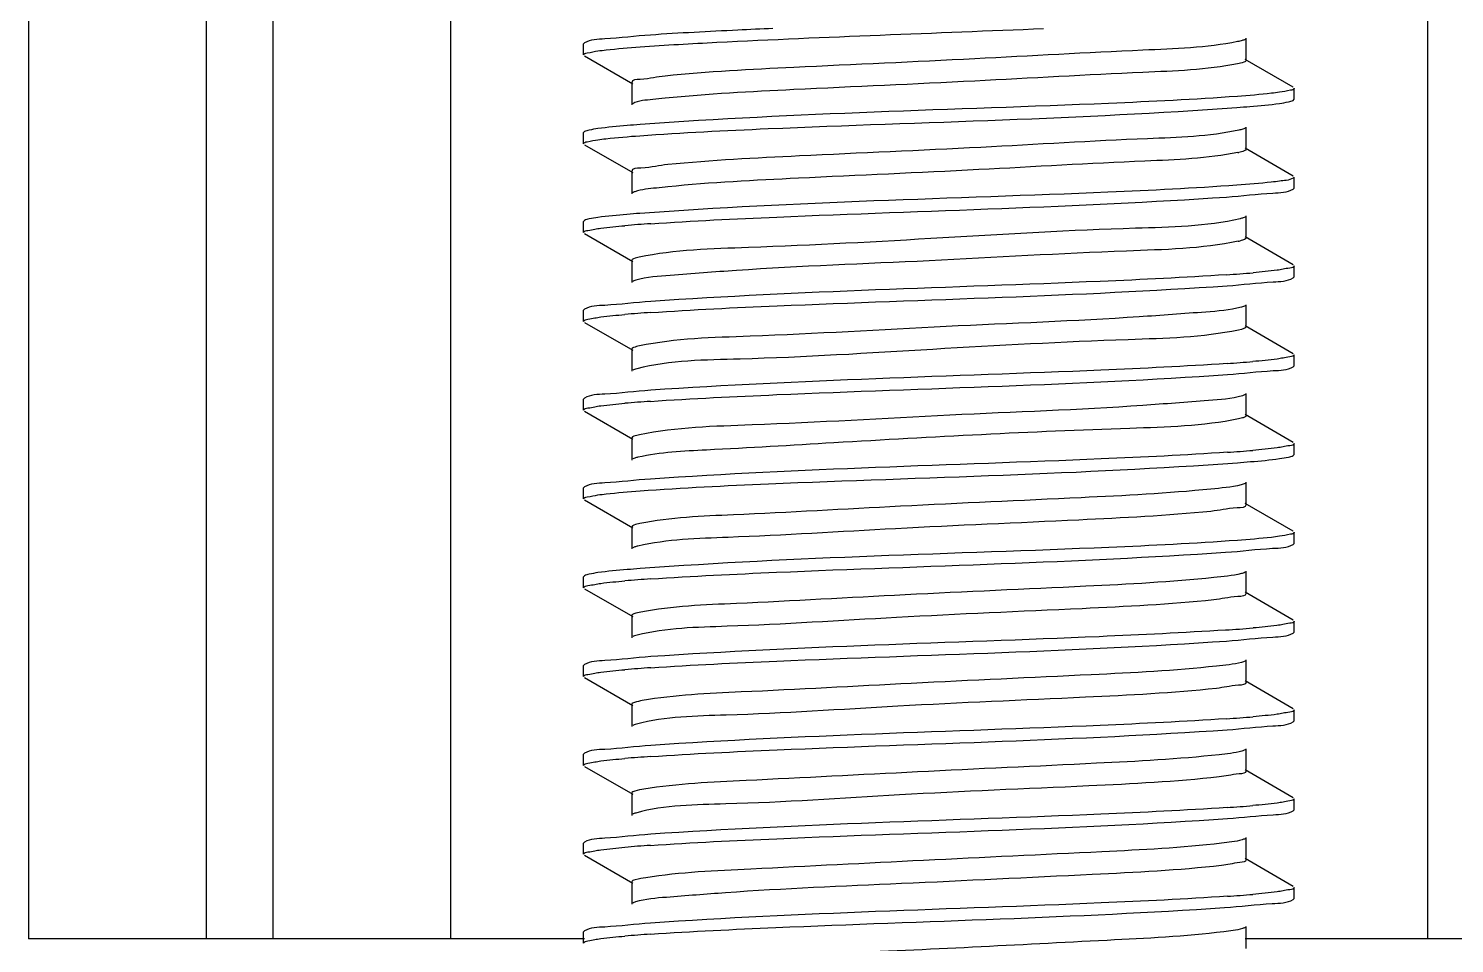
# Model space of a CAD drawing. Extents: x 1031190 to 1725648, y 733081 to 1571294.
# Drawn here: x 1133615.7 to 1133998, y 1248592.9 to 1248838.2 of the extents above; entities that cross this region are included whole.
import ezdxf

# ---------------------------------------------------------------- set-up
doc = ezdxf.new("R2010")
doc.units = 0
doc.header["$LTSCALE"] = 1000
doc.header["$MEASUREMENT"] = 0
doc.styles.get("Standard").update_dxf_attribs({"font": 'gbenor.shx', "bigfont": 'gbcbig.shx'})
doc.dimstyles.get("Standard").update_dxf_attribs({"dimtxt": 0.18, "dimasz": 0.18, "dimexe": 0.18, "dimexo": 0.0625, "dimgap": 0.09, "dimtad": 0, "dimtih": 1, "dimtoh": 1, "dimdec": 4, "dimzin": 0, "dimdsep": 46, "dimtxsty": 'Standard', "dimcen": 0.09, "dimadec": 0, "dimazin": 0, "dimtfac": 1, "dimtdec": 4, "dimtofl": 0, "dimtmove": 0, "dimatfit": 3, "dimfxl": 0, "dimtolj": 1, "dimtzin": 0, "dimarcsym": 0})

msp = doc.modelspace()

# ---------------------------------------------------------------- linework, layer by layer
at = {"linetype": 'Continuous'}
for p, q in [((1133615.66, 1253335.18), (1133615.66, 1248594.16)), ((1133663.28, 1253335.18), (1133663.28, 1248594.16)), ((1133681.14, 1253335.18), (1133681.14, 1248594.16)), ((1133728.77, 1253335.18), (1133728.77, 1248594.16)), ((1133990.71, 1253335.18), (1133990.71, 1248594.16)), ((1133942.1, 1248829.66), (1133942.1, 1248835.62)), ((1133764.71, 1248834.39), (1133764.49, 1248834.13)), ((1133764.49, 1248831.15), (1133764.49, 1248834.13)), ((1133764.49, 1248831.15), (1133764.49, 1248834.13)), ((1133764.71, 1248830.89), (1133777.64, 1248823.41)), ((1133954.76, 1248822.48), (1133941.84, 1248829.97)), ((1133777.38, 1248823.71), (1133777.38, 1248817.76)), ((1133954.99, 1248819.25), (1133954.99, 1248822.22)), ((1133954.99, 1248819.25), (1133954.99, 1248822.22)), ((1133954.76, 1248818.98), (1133954.99, 1248819.25)), ((1133942.1, 1248805.85), (1133942.1, 1248811.8)), ((1133764.71, 1248810.58), (1133764.49, 1248810.32)), ((1133764.49, 1248807.34), (1133764.49, 1248810.32)), ((1133764.49, 1248807.34), (1133764.49, 1248810.32)), ((1133764.71, 1248807.08), (1133777.64, 1248799.6)), ((1133954.76, 1248798.67), (1133941.84, 1248806.15)), ((1133777.38, 1248799.9), (1133777.38, 1248793.94)), ((1133954.99, 1248795.43), (1133954.99, 1248798.41)), ((1133954.99, 1248795.43), (1133954.99, 1248798.41)), ((1133954.76, 1248795.17), (1133954.99, 1248795.43)), ((1133764.71, 1248786.76), (1133764.49, 1248786.5)), ((1133764.49, 1248783.53), (1133764.49, 1248786.5)), ((1133764.49, 1248783.53), (1133764.49, 1248786.5)), ((1133942.1, 1248782.04), (1133942.1, 1248787.99)), ((1133764.71, 1248783.27), (1133777.64, 1248775.78)), ((1133954.76, 1248774.86), (1133941.84, 1248782.34)), ((1133777.38, 1248776.08), (1133777.38, 1248770.13)), ((1133954.99, 1248771.62), (1133954.99, 1248774.6)), ((1133954.99, 1248771.62), (1133954.99, 1248774.6)), ((1133954.76, 1248771.36), (1133954.99, 1248771.62)), ((1133764.71, 1248762.95), (1133764.49, 1248762.69)), ((1133764.49, 1248759.71), (1133764.49, 1248762.69)), ((1133764.49, 1248759.71), (1133764.49, 1248762.69)), ((1133942.1, 1248758.23), (1133942.1, 1248764.18)), ((1133764.71, 1248759.45), (1133777.64, 1248751.97)), ((1133954.76, 1248751.04), (1133941.84, 1248758.53)), ((1133940.84, 1248757.56), (1133940.07, 1248757.38)), ((1133777.38, 1248752.27), (1133777.38, 1248746.32)), ((1133954.99, 1248747.81), (1133954.99, 1248750.78)), ((1133954.99, 1248747.81), (1133954.99, 1248750.78)), ((1133954.76, 1248747.55), (1133954.99, 1248747.81)), ((1133764.71, 1248739.14), (1133764.49, 1248738.88)), ((1133942.1, 1248734.41), (1133942.1, 1248740.37)), ((1133764.49, 1248735.9), (1133764.49, 1248738.88)), ((1133764.49, 1248735.9), (1133764.49, 1248738.88)), ((1133764.71, 1248735.64), (1133777.64, 1248728.16)), ((1133941.11, 1248733.82), (1133940.1, 1248733.58)), ((1133954.76, 1248727.23), (1133941.84, 1248734.71)), ((1133777.38, 1248728.46), (1133777.38, 1248722.51)), ((1133954.76, 1248723.73), (1133954.99, 1248723.99)), ((1133954.99, 1248723.99), (1133954.99, 1248726.97)), ((1133954.99, 1248723.99), (1133954.99, 1248726.97)), ((1133942.1, 1248710.6), (1133942.1, 1248716.55)), ((1133764.71, 1248715.33), (1133764.49, 1248715.06)), ((1133764.49, 1248712.09), (1133764.49, 1248715.06)), ((1133764.49, 1248712.09), (1133764.49, 1248715.06)), ((1133764.71, 1248711.83), (1133777.64, 1248704.35)), ((1133954.76, 1248703.42), (1133941.84, 1248710.9)), ((1133777.38, 1248704.65), (1133777.38, 1248698.69)), ((1133954.99, 1248700.18), (1133954.99, 1248703.16)), ((1133954.99, 1248700.18), (1133954.99, 1248703.16)), ((1133954.76, 1248699.92), (1133954.99, 1248700.18)), ((1133764.71, 1248691.51), (1133764.49, 1248691.25)), ((1133764.49, 1248688.28), (1133764.49, 1248691.25)), ((1133764.49, 1248688.28), (1133764.49, 1248691.25)), ((1133942.1, 1248686.79), (1133942.1, 1248692.74)), ((1133764.71, 1248688.01), (1133777.64, 1248680.53)), ((1133954.76, 1248679.61), (1133941.84, 1248687.09)), ((1133777.38, 1248680.83), (1133777.38, 1248674.88)), ((1133954.99, 1248676.37), (1133954.99, 1248679.35)), ((1133954.99, 1248676.37), (1133954.99, 1248679.35)), ((1133954.76, 1248676.11), (1133954.99, 1248676.37)), ((1133764.71, 1248667.7), (1133764.49, 1248667.44)), ((1133764.49, 1248664.46), (1133764.49, 1248667.44)), ((1133764.49, 1248664.46), (1133764.49, 1248667.44)), ((1133942.1, 1248662.97), (1133942.1, 1248668.93)), ((1133764.71, 1248664.2), (1133777.64, 1248656.72)), ((1133954.76, 1248655.79), (1133941.84, 1248663.28)), ((1133777.38, 1248657.02), (1133777.38, 1248651.07)), ((1133954.99, 1248652.56), (1133954.99, 1248655.53)), ((1133954.99, 1248652.56), (1133954.99, 1248655.53)), ((1133954.76, 1248652.3), (1133954.99, 1248652.56)), ((1133764.71, 1248643.89), (1133764.49, 1248643.63)), ((1133764.49, 1248640.65), (1133764.49, 1248643.63)), ((1133764.49, 1248640.65), (1133764.49, 1248643.63)), ((1133942.1, 1248639.16), (1133942.1, 1248645.11)), ((1133764.71, 1248640.39), (1133777.64, 1248632.91)), ((1133954.76, 1248631.98), (1133941.84, 1248639.46)), ((1133777.38, 1248633.21), (1133777.38, 1248627.25)), ((1133954.76, 1248628.48), (1133954.99, 1248628.74)), ((1133954.99, 1248628.74), (1133954.99, 1248631.72)), ((1133954.99, 1248628.74), (1133954.99, 1248631.72)), ((1133942.1, 1248615.35), (1133942.1, 1248621.3)), ((1133764.71, 1248620.07), (1133764.49, 1248619.81)), ((1133764.49, 1248616.84), (1133764.49, 1248619.81)), ((1133764.49, 1248616.84), (1133764.49, 1248619.81)), ((1133764.71, 1248616.58), (1133777.64, 1248609.09)), ((1133954.76, 1248608.17), (1133941.84, 1248615.65)), ((1133777.38, 1248609.4), (1133777.38, 1248603.44)), ((1133954.99, 1248604.93), (1133954.99, 1248607.91)), ((1133954.99, 1248604.93), (1133954.99, 1248607.91)), ((1133954.76, 1248604.67), (1133954.99, 1248604.93)), ((1133764.71, 1248594.16), (1133615.66, 1248594.16)), ((1133764.71, 1248596.26), (1133764.49, 1248596)), ((1133764.49, 1248593.02), (1133764.49, 1248596)), ((1133764.49, 1248593.02), (1133764.49, 1248596)), ((1134103.82, 1248594.16), (1133941.84, 1248594.16)), ((1133942.1, 1248591.54), (1133942.1, 1248597.49))]:
    msp.add_line(p, q, dxfattribs=at)
for centre, radius, start, end in [((1133935.8, 1248825.49), 20.92, 281.3918, 282.1324), ((1133809.89, 1248376.65), 410.16, 93.8283, 94.8033), ((1133936.44, 1248798.64), 17.82, 281.5512, 283.2684), ((1133909.47, 1249182.98), 411.68, 273.8155, 274.8057), ((1133809.84, 1248353.38), 409.62, 93.8318, 94.8034), ((1133909.67, 1249156.68), 409.18, 273.8332, 274.8048), ((1133809.75, 1248330.79), 408.39, 93.84, 94.8036), ((1133909.76, 1249131.68), 407.99, 273.8425, 274.8038), ((1133809.87, 1248281.56), 410, 93.8293, 94.8034), ((1133909.15, 1249091.73), 415.68, 273.7884, 274.8061), ((1133809.89, 1248257.58), 410.16, 93.8282, 94.8033), ((1133909.46, 1249064.03), 411.78, 273.8148, 274.8057), ((1133809.84, 1248234.29), 409.64, 93.8316, 94.8034), ((1133909.66, 1249037.68), 409.24, 273.8328, 274.8049), ((1133809.75, 1248211.67), 408.44, 93.8397, 94.8036), ((1133909.76, 1249012.64), 408.01, 273.8424, 274.8038), ((1133809.79, 1248187.39), 408.91, 93.8365, 94.8036)]:
    msp.add_arc(centre, radius, start, end, dxfattribs=at)
for points, knots in [([(1133782.39, 1248836.49), (1133778.3, 1248836.21), (1133772.56, 1248835.42), (1133766.31, 1248835.31), (1133764.72, 1248834.39)], [0, 0, 0, 0, 0.690228, 1, 1, 1, 1]), ([(1133779.62, 1248833.32), (1133786.48, 1248833.82), (1133822.54, 1248835.8), (1133858.63, 1248837.02), (1133887.83, 1248838.24)], [0, 0, 0, 0, 0.190688, 1, 1, 1, 1]), ([(1133815.23, 1248838.24), (1133812.1, 1248838.1), (1133801.15, 1248837.59), (1133790.2, 1248837.02), (1133782.39, 1248836.49)], [0, 0, 0, 0, 0.286076, 1, 1, 1, 1]), ([(1133939.83, 1248834.72), (1133931.49, 1248833.08), (1133907.84, 1248832.26), (1133868.25, 1248829.93), (1133825.51, 1248828.08), (1133797.8, 1248826.66), (1133786.32, 1248825.49)], [0, 0, 0, 0, 0.165781, 0.45908, 0.774887, 1, 1, 1, 1]), ([(1133941.84, 1248835.32), (1133941.6, 1248835.18), (1133940.93, 1248834.96), (1133940.25, 1248834.81), (1133939.83, 1248834.72)], [0, 0, 0, 0, 0.387259, 1, 1, 1, 1]), ([(1133764.49, 1248831.15), (1133764.49, 1248831.52), (1133766.38, 1248831.84), (1133767.37, 1248832.1), (1133768.34, 1248832.23)], [0, 0, 0, 0, 0.274524, 1, 1, 1, 1]), ([(1133768.34, 1248832.23), (1133769.06, 1248832.34), (1133772.81, 1248832.79), (1133776.57, 1248833.09), (1133779.62, 1248833.32)], [0, 0, 0, 0, 0.191293, 1, 1, 1, 1]), ([(1133939.83, 1248828.77), (1133931.49, 1248827.13), (1133907.84, 1248826.31), (1133868.25, 1248823.98), (1133825.51, 1248822.12), (1133797.8, 1248820.71), (1133786.32, 1248819.54)], [0, 0, 0, 0, 0.165781, 0.45908, 0.774887, 1, 1, 1, 1]), ([(1133942.1, 1248829.66), (1133942.1, 1248829.42), (1133941.07, 1248829.04), (1133940.4, 1248828.88), (1133939.83, 1248828.77)], [0, 0, 0, 0, 0.291748, 1, 1, 1, 1]), ([(1133786.32, 1248825.49), (1133784.09, 1248825.27), (1133781.98, 1248824.59), (1133777.37, 1248824.52), (1133777.38, 1248823.71)], [0, 0, 0, 0, 0.734361, 1, 1, 1, 1]), ([(1133786.32, 1248819.54), (1133785.22, 1248819.43), (1133782.35, 1248819.01), (1133779.22, 1248818.98), (1133777.64, 1248818.06)], [0, 0, 0, 0, 0.375377, 1, 1, 1, 1]), ([(1133939.76, 1248820.05), (1133928.27, 1248819.21), (1133874.89, 1248816.6), (1133821.43, 1248815.56), (1133779.62, 1248812.48)], [0, 0, 0, 0, 0.215525, 1, 1, 1, 1]), ([(1133951.1, 1248821.13), (1133950.38, 1248821.03), (1133946.61, 1248820.57), (1133942.82, 1248820.27), (1133939.76, 1248820.05)], [0, 0, 0, 0, 0.191424, 1, 1, 1, 1]), ([(1133954.99, 1248822.22), (1133954.99, 1248821.85), (1133953.08, 1248821.53), (1133952.08, 1248821.27), (1133951.1, 1248821.13)], [0, 0, 0, 0, 0.274347, 1, 1, 1, 1]), ([(1133779.57, 1248809.5), (1133791.01, 1248810.34), (1133844.37, 1248812.95), (1133897.8, 1248814.01), (1133939.62, 1248817.06)], [0, 0, 0, 0, 0.214845, 1, 1, 1, 1]), ([(1133939.62, 1248817.06), (1133940.8, 1248817.15), (1133944.61, 1248817.45), (1133948.43, 1248817.78), (1133951.06, 1248818.15)], [0, 0, 0, 0, 0.307299, 1, 1, 1, 1]), ([(1133951.06, 1248818.15), (1133951.87, 1248818.27), (1133953.1, 1248818.48), (1133954.37, 1248818.76), (1133954.76, 1248818.98)], [0, 0, 0, 0, 0.643818, 1, 1, 1, 1]), ([(1133779.62, 1248812.48), (1133778.46, 1248812.4), (1133774.7, 1248812.1), (1133770.93, 1248811.76), (1133768.34, 1248811.4)], [0, 0, 0, 0, 0.307528, 1, 1, 1, 1]), ([(1133764.49, 1248807.34), (1133764.49, 1248807.71), (1133766.37, 1248808.03), (1133767.37, 1248808.28), (1133768.33, 1248808.42)], [0, 0, 0, 0, 0.274583, 1, 1, 1, 1]), ([(1133768.34, 1248811.4), (1133767.55, 1248811.29), (1133766.34, 1248811.07), (1133765.1, 1248810.8), (1133764.71, 1248810.58)], [0, 0, 0, 0, 0.643035, 1, 1, 1, 1]), ([(1133768.33, 1248808.42), (1133769.04, 1248808.52), (1133772.78, 1248808.98), (1133776.53, 1248809.28), (1133779.57, 1248809.5)], [0, 0, 0, 0, 0.191287, 1, 1, 1, 1]), ([(1133940.2, 1248810.99), (1133932.16, 1248809.26), (1133908.9, 1248808.58), (1133869.71, 1248806.15), (1133826.8, 1248804.34), (1133798.8, 1248802.9), (1133787.08, 1248801.76)], [0, 0, 0, 0, 0.160645, 0.451989, 0.769743, 1, 1, 1, 1]), ([(1133941.84, 1248811.5), (1133941.64, 1248811.39), (1133941.09, 1248811.2), (1133940.54, 1248811.06), (1133940.2, 1248810.99)], [0, 0, 0, 0, 0.396009, 1, 1, 1, 1]), ([(1133939.93, 1248804.98), (1133931.75, 1248803.33), (1133908.41, 1248802.54), (1133869.19, 1248800.2), (1133826.51, 1248798.37), (1133798.72, 1248796.94), (1133787.08, 1248795.8)], [0, 0, 0, 0, 0.163506, 0.454907, 0.771081, 1, 1, 1, 1]), ([(1133942.1, 1248805.85), (1133942.1, 1248805.64), (1133941.26, 1248805.27), (1133940.68, 1248805.14), (1133940.2, 1248805.03)], [0, 0, 0, 0, 0.29759, 1, 1, 1, 1]), ([(1133787.08, 1248801.76), (1133784.66, 1248801.52), (1133782.39, 1248800.77), (1133777.38, 1248800.78), (1133777.38, 1248799.9)], [0, 0, 0, 0, 0.735005, 1, 1, 1, 1]), ([(1133951.06, 1248797.32), (1133950.33, 1248797.21), (1133946.53, 1248796.75), (1133942.71, 1248796.45), (1133939.62, 1248796.23)], [0, 0, 0, 0, 0.191494, 1, 1, 1, 1]), ([(1133954.99, 1248798.41), (1133954.99, 1248798.29), (1133953.59, 1248797.4), (1133952.3, 1248797.49), (1133951.06, 1248797.32)], [0, 0, 0, 0, 0.089011, 1, 1, 1, 1]), ([(1133778.21, 1248794.48), (1133778.1, 1248794.45), (1133777.91, 1248794.38), (1133777.72, 1248794.29), (1133777.64, 1248794.25)], [0, 0, 0, 0, 0.560435, 1, 1, 1, 1]), ([(1133787.08, 1248795.8), (1133786.05, 1248795.7), (1133783.09, 1248795.36), (1133780.07, 1248795.09), (1133778.21, 1248794.48)], [0, 0, 0, 0, 0.346657, 1, 1, 1, 1]), ([(1133939.62, 1248796.23), (1133928.12, 1248795.39), (1133874.77, 1248792.79), (1133821.33, 1248791.74), (1133779.57, 1248788.66)], [0, 0, 0, 0, 0.21594, 1, 1, 1, 1]), ([(1133782.5, 1248785.9), (1133793.76, 1248786.66), (1133845.22, 1248789.14), (1133896.73, 1248790.34), (1133936.86, 1248793.06)], [0, 0, 0, 0, 0.219125, 1, 1, 1, 1]), ([(1133936.86, 1248793.06), (1133941.01, 1248793.34), (1133946.82, 1248794.14), (1133953.15, 1248794.24), (1133954.76, 1248795.17)], [0, 0, 0, 0, 0.690459, 1, 1, 1, 1]), ([(1133768.33, 1248787.58), (1133767.54, 1248787.47), (1133766.33, 1248787.26), (1133765.1, 1248786.98), (1133764.71, 1248786.76)], [0, 0, 0, 0, 0.642904, 1, 1, 1, 1]), ([(1133779.57, 1248788.66), (1133778.41, 1248788.58), (1133774.66, 1248788.29), (1133770.91, 1248787.95), (1133768.33, 1248787.58)], [0, 0, 0, 0, 0.307539, 1, 1, 1, 1]), ([(1133940.53, 1248787.25), (1133931.38, 1248785.08), (1133904.48, 1248784.72), (1133860.65, 1248782.03), (1133816.36, 1248779.57), (1133788.98, 1248778.93), (1133779.38, 1248776.92)], [0, 0, 0, 0, 0.174762, 0.494833, 0.817817, 1, 1, 1, 1]), ([(1133941.84, 1248787.69), (1133941.68, 1248787.6), (1133941.24, 1248787.43), (1133940.8, 1248787.31), (1133940.53, 1248787.25)], [0, 0, 0, 0, 0.405964, 1, 1, 1, 1]), ([(1133764.49, 1248783.53), (1133764.49, 1248783.96), (1133766.78, 1248784.25), (1133767.94, 1248784.56), (1133769.09, 1248784.71)], [0, 0, 0, 0, 0.271491, 1, 1, 1, 1]), ([(1133940.01, 1248781.18), (1133930.18, 1248779.16), (1133902.32, 1248778.55), (1133857.59, 1248775.74), (1133816.69, 1248774.32), (1133790.56, 1248772.24), (1133781.46, 1248771.6), (1133778.46, 1248770.75)], [0, 0, 0, 0, 0.185871, 0.51286, 0.832554, 0.942221, 1, 1, 1, 1]), ([(1133942.1, 1248782.04), (1133942.1, 1248781.86), (1133941.43, 1248781.51), (1133940.93, 1248781.39), (1133940.53, 1248781.3)], [0, 0, 0, 0, 0.304804, 1, 1, 1, 1]), ([(1133779.38, 1248776.92), (1133778.87, 1248776.82), (1133778.27, 1248776.68), (1133777.38, 1248776.3), (1133777.38, 1248776.08)], [0, 0, 0, 0, 0.704965, 1, 1, 1, 1]), ([(1133954.99, 1248774.6), (1133954.99, 1248774.16), (1133952.71, 1248773.88), (1133951.56, 1248773.57), (1133950.41, 1248773.42)], [0, 0, 0, 0, 0.271562, 1, 1, 1, 1]), ([(1133778.46, 1248770.75), (1133778.3, 1248770.7), (1133778.02, 1248770.61), (1133777.75, 1248770.5), (1133777.64, 1248770.43)], [0, 0, 0, 0, 0.574666, 1, 1, 1, 1]), ([(1133936.86, 1248772.22), (1133925.58, 1248771.45), (1133874.13, 1248768.98), (1133822.61, 1248767.79), (1133782.5, 1248765.06)], [0, 0, 0, 0, 0.219533, 1, 1, 1, 1]), ([(1133937.02, 1248769.25), (1133941.13, 1248769.53), (1133946.89, 1248770.33), (1133953.16, 1248770.44), (1133954.76, 1248771.36)], [0, 0, 0, 0, 0.690288, 1, 1, 1, 1]), ([(1133782.47, 1248762.08), (1133793.75, 1248762.85), (1133845.27, 1248765.33), (1133896.85, 1248766.52), (1133937.02, 1248769.25)], [0, 0, 0, 0, 0.219209, 1, 1, 1, 1]), ([(1133782.5, 1248765.06), (1133778.38, 1248764.78), (1133772.61, 1248763.98), (1133766.32, 1248763.87), (1133764.72, 1248762.95)], [0, 0, 0, 0, 0.69034, 1, 1, 1, 1]), ([(1133940.84, 1248763.51), (1133937.73, 1248762.69), (1133928.5, 1248762.01), (1133902.21, 1248759.99), (1133861.37, 1248758.54), (1133816.84, 1248755.74), (1133789.16, 1248755.14), (1133779.43, 1248753.12)], [0, 0, 0, 0, 0.059564, 0.170353, 0.490239, 0.815661, 1, 1, 1, 1]), ([(1133941.84, 1248763.88), (1133941.71, 1248763.8), (1133941.38, 1248763.67), (1133941.04, 1248763.57), (1133940.84, 1248763.51)], [0, 0, 0, 0, 0.417288, 1, 1, 1, 1]), ([(1133764.49, 1248759.71), (1133764.49, 1248760.15), (1133766.77, 1248760.43), (1133767.93, 1248760.75), (1133769.08, 1248760.9)], [0, 0, 0, 0, 0.271519, 1, 1, 1, 1]), ([(1133942.1, 1248758.23), (1133942.1, 1248758.07), (1133941.58, 1248757.75), (1133941.16, 1248757.65), (1133940.84, 1248757.56)], [0, 0, 0, 0, 0.313757, 1, 1, 1, 1]), ([(1133940.07, 1248757.38), (1133930.39, 1248755.37), (1133902.83, 1248754.72), (1133858.32, 1248752.3), (1133814.56, 1248749.48), (1133787.73, 1248749.29), (1133778.75, 1248747.01)], [0, 0, 0, 0, 0.183514, 0.508051, 0.828043, 1, 1, 1, 1]), ([(1133779.43, 1248753.12), (1133778.91, 1248753.01), (1133778.29, 1248752.87), (1133777.38, 1248752.49), (1133777.38, 1248752.27)], [0, 0, 0, 0, 0.705452, 1, 1, 1, 1]), ([(1133954.99, 1248750.78), (1133954.99, 1248750.35), (1133952.72, 1248750.07), (1133951.57, 1248749.76), (1133950.43, 1248749.61)], [0, 0, 0, 0, 0.271625, 1, 1, 1, 1]), ([(1133778.75, 1248747.01), (1133778.52, 1248746.95), (1133778.15, 1248746.85), (1133777.78, 1248746.7), (1133777.64, 1248746.62)], [0, 0, 0, 0, 0.587032, 1, 1, 1, 1]), ([(1133937.02, 1248748.42), (1133925.74, 1248747.65), (1133874.23, 1248745.17), (1133822.65, 1248743.98), (1133782.47, 1248741.24)], [0, 0, 0, 0, 0.219183, 1, 1, 1, 1]), ([(1133937.11, 1248745.45), (1133941.19, 1248745.73), (1133946.92, 1248746.52), (1133953.17, 1248746.63), (1133954.76, 1248747.55)], [0, 0, 0, 0, 0.690194, 1, 1, 1, 1]), ([(1133782.4, 1248738.26), (1133793.68, 1248739.03), (1133845.25, 1248741.52), (1133896.88, 1248742.7), (1133937.11, 1248745.45)], [0, 0, 0, 0, 0.219118, 1, 1, 1, 1]), ([(1133782.47, 1248741.24), (1133778.36, 1248740.96), (1133772.6, 1248740.17), (1133766.32, 1248740.06), (1133764.72, 1248739.14)], [0, 0, 0, 0, 0.690307, 1, 1, 1, 1]), ([(1133941.11, 1248739.78), (1133938.18, 1248738.9), (1133929.15, 1248738.29), (1133903.12, 1248736.18), (1133862.19, 1248734.77), (1133817.36, 1248731.96), (1133789.38, 1248731.34), (1133779.49, 1248729.32)], [0, 0, 0, 0, 0.056727, 0.165723, 0.485276, 0.813183, 1, 1, 1, 1]), ([(1133941.84, 1248740.06), (1133941.74, 1248740.01), (1133941.5, 1248739.9), (1133941.25, 1248739.82), (1133941.11, 1248739.78)], [0, 0, 0, 0, 0.430302, 1, 1, 1, 1]), ([(1133764.49, 1248735.9), (1133764.49, 1248736.33), (1133766.76, 1248736.62), (1133767.92, 1248736.93), (1133769.06, 1248737.08)], [0, 0, 0, 0, 0.271583, 1, 1, 1, 1]), ([(1133940.1, 1248733.58), (1133930.55, 1248731.57), (1133894.09, 1248730.65), (1133846.6, 1248728.09), (1133802.73, 1248725.39), (1133785.06, 1248724.64), (1133779.06, 1248723.27)], [0, 0, 0, 0, 0.181467, 0.673532, 0.885685, 1, 1, 1, 1]), ([(1133942.1, 1248734.41), (1133942.1, 1248734.28), (1133941.71, 1248734), (1133941.37, 1248733.9), (1133941.11, 1248733.82)], [0, 0, 0, 0, 0.324978, 1, 1, 1, 1]), ([(1133779.49, 1248729.32), (1133778.96, 1248729.21), (1133778.33, 1248729.07), (1133777.38, 1248728.69), (1133777.38, 1248728.46)], [0, 0, 0, 0, 0.706285, 1, 1, 1, 1]), ([(1133937.11, 1248724.61), (1133925.82, 1248723.84), (1133874.25, 1248721.36), (1133822.62, 1248720.17), (1133782.4, 1248717.43)], [0, 0, 0, 0, 0.219053, 1, 1, 1, 1]), ([(1133954.99, 1248726.97), (1133954.99, 1248726.54), (1133952.72, 1248726.25), (1133951.57, 1248725.94), (1133950.42, 1248725.79)], [0, 0, 0, 0, 0.271614, 1, 1, 1, 1]), ([(1133951.1, 1248722.91), (1133951.9, 1248723.02), (1133953.12, 1248723.23), (1133954.37, 1248723.51), (1133954.76, 1248723.73)], [0, 0, 0, 0, 0.643386, 1, 1, 1, 1]), ([(1133779.06, 1248723.27), (1133778.77, 1248723.21), (1133778.29, 1248723.08), (1133777.81, 1248722.91), (1133777.64, 1248722.81)], [0, 0, 0, 0, 0.59783, 1, 1, 1, 1]), ([(1133779.62, 1248714.25), (1133791.08, 1248715.1), (1133844.47, 1248717.7), (1133897.93, 1248718.75), (1133939.76, 1248721.82)], [0, 0, 0, 0, 0.215143, 1, 1, 1, 1]), ([(1133939.76, 1248721.82), (1133940.93, 1248721.91), (1133944.71, 1248722.2), (1133948.5, 1248722.54), (1133951.1, 1248722.91)], [0, 0, 0, 0, 0.307391, 1, 1, 1, 1]), ([(1133782.4, 1248717.43), (1133778.3, 1248717.15), (1133772.56, 1248716.35), (1133766.31, 1248716.24), (1133764.72, 1248715.33)], [0, 0, 0, 0, 0.690231, 1, 1, 1, 1]), ([(1133941.84, 1248716.25), (1133941.51, 1248716.06), (1133938.47, 1248715.25), (1133935.39, 1248714.99), (1133932.68, 1248714.72)], [0, 0, 0, 0, 0.122661, 1, 1, 1, 1]), ([(1133764.49, 1248712.09), (1133764.49, 1248712.46), (1133766.38, 1248712.78), (1133767.37, 1248713.03), (1133768.34, 1248713.17)], [0, 0, 0, 0, 0.274522, 1, 1, 1, 1]), ([(1133768.34, 1248713.17), (1133769.06, 1248713.27), (1133772.81, 1248713.73), (1133776.57, 1248714.03), (1133779.62, 1248714.25)], [0, 0, 0, 0, 0.191293, 1, 1, 1, 1]), ([(1133932.68, 1248714.72), (1133921.1, 1248713.58), (1133893.33, 1248712.15), (1133850.62, 1248710.31), (1133811.27, 1248707.97), (1133787.82, 1248707.17), (1133779.58, 1248705.53)], [0, 0, 0, 0, 0.227541, 0.543602, 0.835698, 1, 1, 1, 1]), ([(1133932.68, 1248708.77), (1133920.91, 1248707.6), (1133892.71, 1248706.16), (1133849.5, 1248704.36), (1133810.21, 1248701.83), (1133786.92, 1248701.28), (1133779.02, 1248699.45)], [0, 0, 0, 0, 0.230468, 0.550002, 0.841978, 1, 1, 1, 1]), ([(1133942.1, 1248710.6), (1133942.1, 1248709.75), (1133937.24, 1248709.72), (1133935.03, 1248709), (1133932.68, 1248708.77)], [0, 0, 0, 0, 0.265215, 1, 1, 1, 1]), ([(1133779.58, 1248705.53), (1133779.02, 1248705.41), (1133778.37, 1248705.26), (1133777.38, 1248704.88), (1133777.38, 1248704.65)], [0, 0, 0, 0, 0.707378, 1, 1, 1, 1]), ([(1133939.76, 1248700.99), (1133928.28, 1248700.14), (1133874.89, 1248697.54), (1133821.43, 1248696.49), (1133779.62, 1248693.42)], [0, 0, 0, 0, 0.215512, 1, 1, 1, 1]), ([(1133951.1, 1248702.07), (1133950.38, 1248701.97), (1133946.61, 1248701.51), (1133942.82, 1248701.21), (1133939.76, 1248700.99)], [0, 0, 0, 0, 0.19142, 1, 1, 1, 1]), ([(1133954.99, 1248703.16), (1133954.99, 1248702.78), (1133953.08, 1248702.47), (1133952.08, 1248702.21), (1133951.1, 1248702.07)], [0, 0, 0, 0, 0.274354, 1, 1, 1, 1]), ([(1133779.02, 1248699.45), (1133778.74, 1248699.39), (1133778.27, 1248699.26), (1133777.81, 1248699.09), (1133777.64, 1248698.99)], [0, 0, 0, 0, 0.596305, 1, 1, 1, 1]), ([(1133782.49, 1248690.64), (1133793.72, 1248691.41), (1133845.1, 1248693.88), (1133896.53, 1248695.09), (1133936.62, 1248697.79)], [0, 0, 0, 0, 0.218853, 1, 1, 1, 1]), ([(1133936.62, 1248697.79), (1133940.82, 1248698.07), (1133946.71, 1248698.89), (1133953.13, 1248698.98), (1133954.76, 1248699.92)], [0, 0, 0, 0, 0.690713, 1, 1, 1, 1]), ([(1133779.62, 1248693.42), (1133778.46, 1248693.33), (1133774.7, 1248693.04), (1133770.93, 1248692.7), (1133768.34, 1248692.33)], [0, 0, 0, 0, 0.307528, 1, 1, 1, 1]), ([(1133764.49, 1248688.28), (1133764.49, 1248688.71), (1133766.78, 1248688.99), (1133767.93, 1248689.31), (1133769.09, 1248689.46)], [0, 0, 0, 0, 0.271499, 1, 1, 1, 1]), ([(1133768.34, 1248692.33), (1133767.55, 1248692.22), (1133766.34, 1248692.01), (1133765.1, 1248691.73), (1133764.71, 1248691.51)], [0, 0, 0, 0, 0.643038, 1, 1, 1, 1]), ([(1133933.43, 1248690.99), (1133922.04, 1248689.81), (1133894.44, 1248688.4), (1133851.76, 1248686.54), (1133812.04, 1248684.23), (1133788.25, 1248683.37), (1133779.8, 1248681.75)], [0, 0, 0, 0, 0.223225, 0.538318, 0.832334, 1, 1, 1, 1]), ([(1133941.84, 1248692.44), (1133941.53, 1248692.26), (1133938.75, 1248691.49), (1133935.91, 1248691.24), (1133933.43, 1248690.99)], [0, 0, 0, 0, 0.124823, 1, 1, 1, 1]), ([(1133942.1, 1248686.79), (1133942.1, 1248686), (1133937.64, 1248685.91), (1133935.6, 1248685.26), (1133933.43, 1248685.03)], [0, 0, 0, 0, 0.265945, 1, 1, 1, 1]), ([(1133779.8, 1248681.75), (1133779.19, 1248681.64), (1133778.48, 1248681.48), (1133777.38, 1248681.09), (1133777.38, 1248680.83)], [0, 0, 0, 0, 0.710122, 1, 1, 1, 1]), ([(1133933.43, 1248685.03), (1133921.7, 1248683.82), (1133893.34, 1248682.38), (1133849.77, 1248680.59), (1133810.16, 1248677.93), (1133786.66, 1248677.53), (1133778.81, 1248675.59)], [0, 0, 0, 0, 0.228361, 0.549652, 0.8435, 1, 1, 1, 1]), ([(1133954.99, 1248679.35), (1133954.99, 1248678.91), (1133952.69, 1248678.63), (1133951.53, 1248678.31), (1133950.38, 1248678.16)], [0, 0, 0, 0, 0.271419, 1, 1, 1, 1]), ([(1133778.81, 1248675.59), (1133778.58, 1248675.53), (1133778.18, 1248675.42), (1133777.79, 1248675.27), (1133777.64, 1248675.18)], [0, 0, 0, 0, 0.588945, 1, 1, 1, 1]), ([(1133936.62, 1248676.95), (1133925.32, 1248676.19), (1133873.95, 1248673.72), (1133822.51, 1248672.53), (1133782.49, 1248669.81)], [0, 0, 0, 0, 0.220125, 1, 1, 1, 1]), ([(1133782.5, 1248666.83), (1133793.76, 1248667.6), (1133845.21, 1248670.07), (1133896.73, 1248671.27), (1133936.86, 1248673.99)], [0, 0, 0, 0, 0.219119, 1, 1, 1, 1]), ([(1133936.86, 1248673.99), (1133941, 1248674.27), (1133946.81, 1248675.08), (1133953.15, 1248675.18), (1133954.76, 1248676.11)], [0, 0, 0, 0, 0.690466, 1, 1, 1, 1]), ([(1133782.49, 1248669.81), (1133778.38, 1248669.53), (1133772.61, 1248668.73), (1133766.32, 1248668.62), (1133764.72, 1248667.7)], [0, 0, 0, 0, 0.69033, 1, 1, 1, 1]), ([(1133934.16, 1248667.25), (1133923.01, 1248666.05), (1133895.71, 1248664.67), (1133853.22, 1248662.76), (1133813.13, 1248660.53), (1133788.96, 1248659.57), (1133780.21, 1248658.02)], [0, 0, 0, 0, 0.218113, 0.531271, 0.827228, 1, 1, 1, 1]), ([(1133941.84, 1248668.63), (1133941.55, 1248668.46), (1133939.02, 1248667.73), (1133936.42, 1248667.49), (1133934.16, 1248667.25)], [0, 0, 0, 0, 0.127123, 1, 1, 1, 1]), ([(1133764.49, 1248664.46), (1133764.49, 1248664.9), (1133766.78, 1248665.18), (1133767.94, 1248665.5), (1133769.09, 1248665.65)], [0, 0, 0, 0, 0.271491, 1, 1, 1, 1]), ([(1133942.1, 1248662.97), (1133942.1, 1248662.25), (1133938.03, 1248662.09), (1133936.14, 1248661.51), (1133934.16, 1248661.3)], [0, 0, 0, 0, 0.266757, 1, 1, 1, 1]), ([(1133934.16, 1248661.3), (1133922.48, 1248660.04), (1133894, 1248658.6), (1133850.11, 1248656.82), (1133810.18, 1248654.04), (1133786.45, 1248653.79), (1133778.65, 1248651.73)], [0, 0, 0, 0, 0.225996, 0.548844, 0.844625, 1, 1, 1, 1]), ([(1133780.21, 1248658.02), (1133779.5, 1248657.89), (1133778.7, 1248657.71), (1133777.38, 1248657.31), (1133777.38, 1248657.02)], [0, 0, 0, 0, 0.714571, 1, 1, 1, 1]), ([(1133954.99, 1248655.53), (1133954.99, 1248655.1), (1133952.71, 1248654.81), (1133951.56, 1248654.5), (1133950.41, 1248654.35)], [0, 0, 0, 0, 0.271559, 1, 1, 1, 1]), ([(1133778.65, 1248651.73), (1133778.44, 1248651.68), (1133778.1, 1248651.58), (1133777.77, 1248651.44), (1133777.64, 1248651.37)], [0, 0, 0, 0, 0.582235, 1, 1, 1, 1]), ([(1133936.86, 1248653.16), (1133925.57, 1248652.39), (1133874.12, 1248649.91), (1133822.61, 1248648.72), (1133782.5, 1248646)], [0, 0, 0, 0, 0.219548, 1, 1, 1, 1]), ([(1133937.02, 1248650.19), (1133941.13, 1248650.47), (1133946.88, 1248651.27), (1133953.16, 1248651.38), (1133954.76, 1248652.3)], [0, 0, 0, 0, 0.690293, 1, 1, 1, 1]), ([(1133782.47, 1248643.02), (1133793.75, 1248643.78), (1133845.27, 1248646.27), (1133896.84, 1248647.46), (1133937.02, 1248650.19)], [0, 0, 0, 0, 0.219209, 1, 1, 1, 1]), ([(1133782.5, 1248646), (1133778.38, 1248645.72), (1133772.61, 1248644.92), (1133766.32, 1248644.81), (1133764.72, 1248643.89)], [0, 0, 0, 0, 0.69034, 1, 1, 1, 1]), ([(1133934.85, 1248643.51), (1133923.95, 1248642.29), (1133896.97, 1248640.93), (1133854.67, 1248638.99), (1133814.25, 1248636.81), (1133789.7, 1248635.77), (1133780.66, 1248634.28)], [0, 0, 0, 0, 0.213019, 0.524248, 0.822139, 1, 1, 1, 1]), ([(1133941.84, 1248644.81), (1133941.57, 1248644.66), (1133939.27, 1248643.97), (1133936.91, 1248643.74), (1133934.85, 1248643.51)], [0, 0, 0, 0, 0.129618, 1, 1, 1, 1]), ([(1133764.49, 1248640.65), (1133764.49, 1248641.08), (1133766.77, 1248641.37), (1133767.93, 1248641.68), (1133769.08, 1248641.83)], [0, 0, 0, 0, 0.271518, 1, 1, 1, 1]), ([(1133934.85, 1248637.56), (1133923.26, 1248636.26), (1133894.68, 1248634.83), (1133850.51, 1248633.06), (1133810.26, 1248630.14), (1133786.29, 1248630.05), (1133778.51, 1248627.88)], [0, 0, 0, 0, 0.223404, 0.547643, 0.845414, 1, 1, 1, 1]), ([(1133942.1, 1248639.16), (1133942.1, 1248638.49), (1133938.41, 1248638.29), (1133936.66, 1248637.76), (1133934.85, 1248637.56)], [0, 0, 0, 0, 0.267771, 1, 1, 1, 1]), ([(1133780.66, 1248634.28), (1133779.83, 1248634.15), (1133778.94, 1248633.93), (1133777.38, 1248633.54), (1133777.38, 1248633.21)], [0, 0, 0, 0, 0.718256, 1, 1, 1, 1]), ([(1133937.02, 1248629.35), (1133925.74, 1248628.59), (1133874.22, 1248626.1), (1133822.65, 1248624.91), (1133782.47, 1248622.18)], [0, 0, 0, 0, 0.219191, 1, 1, 1, 1]), ([(1133937.1, 1248626.38), (1133941.19, 1248626.66), (1133946.92, 1248627.46), (1133953.17, 1248627.57), (1133954.76, 1248628.48)], [0, 0, 0, 0, 0.690195, 1, 1, 1, 1]), ([(1133954.99, 1248631.72), (1133954.99, 1248631.29), (1133952.72, 1248631), (1133951.57, 1248630.69), (1133950.43, 1248630.54)], [0, 0, 0, 0, 0.271624, 1, 1, 1, 1]), ([(1133778.51, 1248627.88), (1133778.34, 1248627.84), (1133778.04, 1248627.74), (1133777.75, 1248627.62), (1133777.64, 1248627.56)], [0, 0, 0, 0, 0.57614, 1, 1, 1, 1]), ([(1133782.4, 1248619.2), (1133793.68, 1248619.97), (1133845.25, 1248622.45), (1133896.88, 1248623.64), (1133937.1, 1248626.38)], [0, 0, 0, 0, 0.219123, 1, 1, 1, 1]), ([(1133782.47, 1248622.18), (1133778.36, 1248621.9), (1133772.6, 1248621.1), (1133766.32, 1248620.99), (1133764.72, 1248620.07)], [0, 0, 0, 0, 0.690309, 1, 1, 1, 1]), ([(1133941.84, 1248621), (1133941.59, 1248620.86), (1133939.52, 1248620.21), (1133937.37, 1248619.99), (1133935.52, 1248619.78)], [0, 0, 0, 0, 0.132296, 1, 1, 1, 1]), ([(1133764.49, 1248616.84), (1133764.49, 1248617.27), (1133766.76, 1248617.55), (1133767.92, 1248617.87), (1133769.06, 1248618.02)], [0, 0, 0, 0, 0.271581, 1, 1, 1, 1]), ([(1133935.52, 1248619.78), (1133924.87, 1248618.53), (1133898.21, 1248617.19), (1133856.13, 1248615.23), (1133815.39, 1248613.1), (1133790.46, 1248611.98), (1133781.14, 1248610.54)], [0, 0, 0, 0, 0.207939, 0.517244, 0.817064, 1, 1, 1, 1]), ([(1133935.52, 1248613.82), (1133924.02, 1248612.47), (1133895.35, 1248611.14), (1133851.05, 1248608.91), (1133812.9, 1248607.39), (1133789.23, 1248605.45), (1133781.09, 1248604.83), (1133778.4, 1248604.04)], [0, 0, 0, 0, 0.220594, 0.546057, 0.845846, 0.946724, 1, 1, 1, 1]), ([(1133942.1, 1248615.35), (1133942.1, 1248614.74), (1133938.77, 1248614.48), (1133937.16, 1248614.02), (1133935.52, 1248613.82)], [0, 0, 0, 0, 0.268974, 1, 1, 1, 1]), ([(1133781.14, 1248610.54), (1133780.19, 1248610.4), (1133779.19, 1248610.15), (1133777.38, 1248609.76), (1133777.38, 1248609.4)], [0, 0, 0, 0, 0.721341, 1, 1, 1, 1]), ([(1133937.1, 1248605.55), (1133925.82, 1248604.78), (1133874.25, 1248602.29), (1133822.62, 1248601.1), (1133782.4, 1248598.36)], [0, 0, 0, 0, 0.219054, 1, 1, 1, 1]), ([(1133954.99, 1248607.91), (1133954.99, 1248607.48), (1133952.72, 1248607.19), (1133951.57, 1248606.88), (1133950.42, 1248606.73)], [0, 0, 0, 0, 0.271616, 1, 1, 1, 1]), ([(1133778.4, 1248604.04), (1133778.25, 1248604), (1133777.99, 1248603.91), (1133777.74, 1248603.8), (1133777.64, 1248603.74)], [0, 0, 0, 0, 0.570618, 1, 1, 1, 1]), ([(1133782.43, 1248595.39), (1133793.61, 1248596.15), (1133844.9, 1248598.62), (1133896.25, 1248599.84), (1133936.3, 1248602.52)], [0, 0, 0, 0, 0.218385, 1, 1, 1, 1]), ([(1133936.3, 1248602.52), (1133940.58, 1248602.8), (1133946.56, 1248603.63), (1133953.1, 1248603.72), (1133954.76, 1248604.67)], [0, 0, 0, 0, 0.691024, 1, 1, 1, 1]), ([(1133782.4, 1248598.36), (1133778.31, 1248598.08), (1133772.57, 1248597.29), (1133766.31, 1248597.18), (1133764.72, 1248596.26)], [0, 0, 0, 0, 0.690234, 1, 1, 1, 1]), ([(1133764.49, 1248593.02), (1133764.49, 1248593.46), (1133766.77, 1248593.74), (1133767.92, 1248594.06), (1133769.07, 1248594.2)], [0, 0, 0, 0, 0.271558, 1, 1, 1, 1]), ([(1133936.15, 1248596.04), (1133925.76, 1248594.76), (1133891.23, 1248593.11), (1133839.79, 1248590.19), (1133798.54, 1248589.25), (1133781.65, 1248586.81)], [0, 0, 0, 0, 0.202876, 0.669154, 1, 1, 1, 1]), ([(1133941.84, 1248597.19), (1133941.61, 1248597.06), (1133939.75, 1248596.45), (1133937.81, 1248596.24), (1133936.15, 1248596.04)], [0, 0, 0, 0, 0.135193, 1, 1, 1, 1])]:
    msp.add_open_spline(points, degree=3, knots=knots, dxfattribs=at)
for points in [[(1133769.09, 1248784.71), (1133771.23, 1248784.99), (1133773.39, 1248785.19), (1133775.54, 1248785.37)], [(1133950.41, 1248773.42), (1133948.27, 1248773.14), (1133946.11, 1248772.94), (1133943.96, 1248772.75)], [(1133769.08, 1248760.9), (1133771.23, 1248761.17), (1133773.39, 1248761.37), (1133775.54, 1248761.56)], [(1133950.43, 1248749.61), (1133948.27, 1248749.33), (1133946.11, 1248749.12), (1133943.94, 1248748.94)], [(1133769.06, 1248737.08), (1133771.22, 1248737.36), (1133773.38, 1248737.56), (1133775.55, 1248737.75)], [(1133950.42, 1248725.79), (1133948.27, 1248725.51), (1133946.1, 1248725.31), (1133943.93, 1248725.13)], [(1133769.09, 1248689.46), (1133771.23, 1248689.74), (1133773.39, 1248689.94), (1133775.54, 1248690.12)], [(1133950.38, 1248678.16), (1133948.25, 1248677.89), (1133946.11, 1248677.69), (1133943.98, 1248677.51)], [(1133769.09, 1248665.65), (1133771.23, 1248665.92), (1133773.39, 1248666.12), (1133775.54, 1248666.31)], [(1133950.41, 1248654.35), (1133948.27, 1248654.07), (1133946.11, 1248653.87), (1133943.96, 1248653.69)], [(1133769.08, 1248641.83), (1133771.23, 1248642.11), (1133773.39, 1248642.31), (1133775.54, 1248642.49)], [(1133950.43, 1248630.54), (1133948.27, 1248630.26), (1133946.11, 1248630.06), (1133943.94, 1248629.88)], [(1133769.06, 1248618.02), (1133771.22, 1248618.3), (1133773.38, 1248618.5), (1133775.55, 1248618.68)], [(1133950.42, 1248606.73), (1133948.27, 1248606.45), (1133946.1, 1248606.25), (1133943.93, 1248606.06)], [(1133769.07, 1248594.2), (1133771.22, 1248594.48), (1133773.38, 1248594.68), (1133775.54, 1248594.87)]]:
    msp.add_open_spline(points, degree=3, dxfattribs=at)

# ---------------------------------------------------------------- leaders
msp.add_leader([(1133948.3, 1248492.84), (1135081.91, 1248887.72)], dimstyle='Standard', override={"dimgap": 20, "dimtad": 0})

doc.saveas('drawing.dxf')
